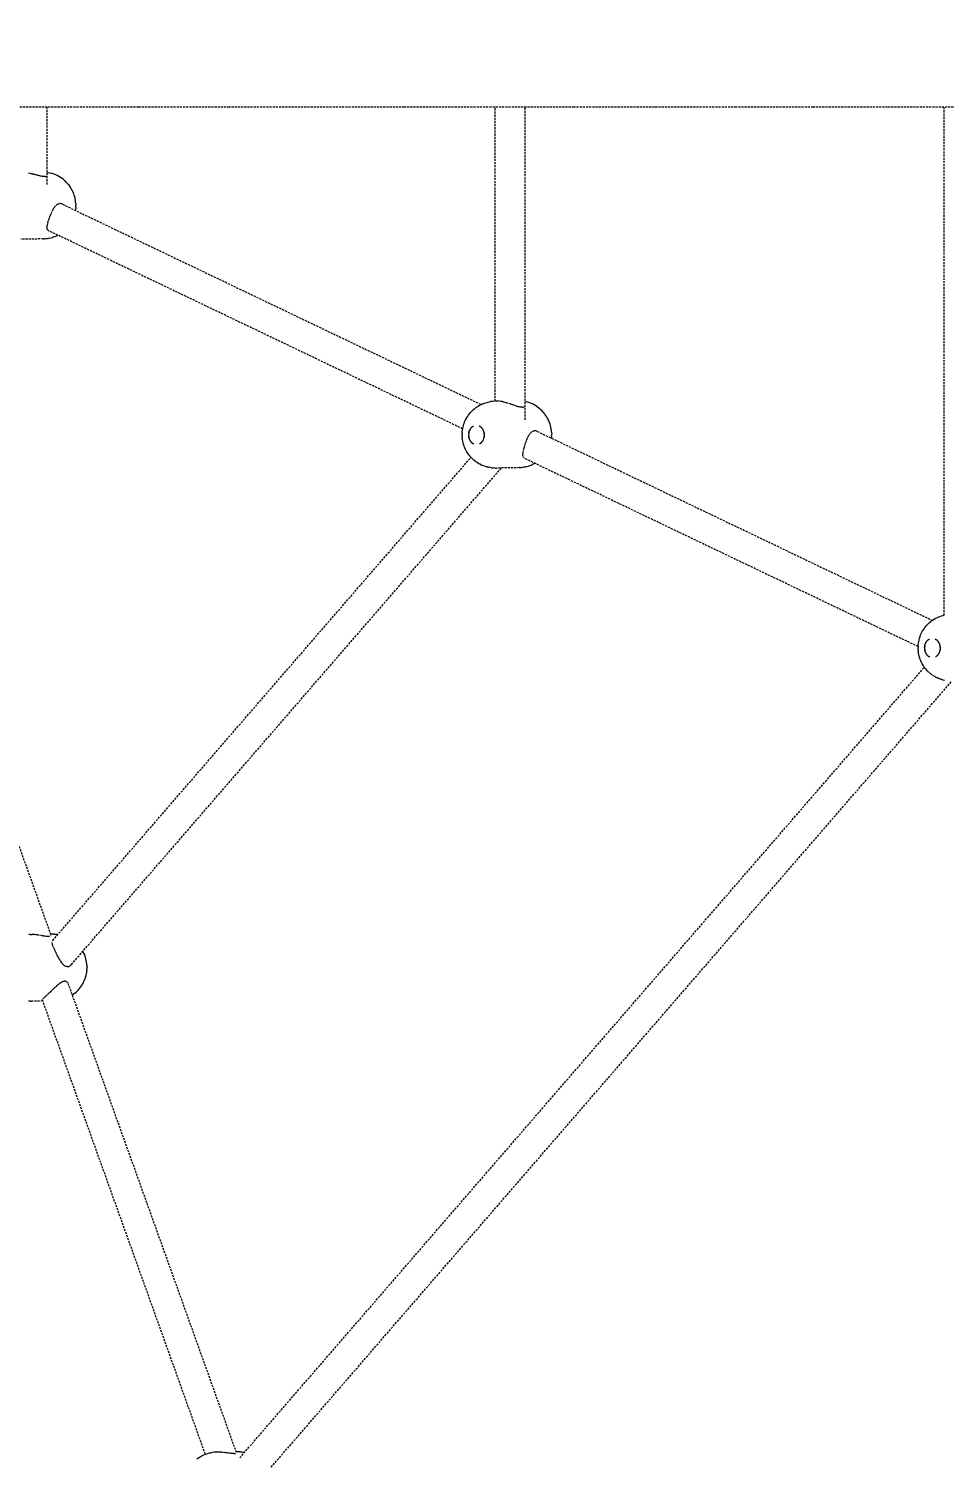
# Model space of a CAD drawing. Header units: millimetres. Extents: x -3308 to 2964, y -3155 to 3173.
# Drawn here: x 542 to 1094, y -449 to 413 of the extents above; entities that cross this region are included whole.
import ezdxf

# ---------------------------------------------------------------- set-up
doc = ezdxf.new("R2010")
doc.units = ezdxf.units.MM
doc.linetypes.add('HIDDEN', pattern=[1.905, 1.27, -0.635])
for name, color, linetype in [('DIKOM_ЗОНА', 90, 'Continuous'), ('DIKOM_ОБЪЕКТ', 7, 'Continuous'), ('DIKOM_РАЗМЕР_ЗОНА', 7, 'Continuous'), ('DIKOM_РАЗМЕР_ОБЪЕКТА', 7, 'Continuous')]:
    doc.layers.add(name, color=color, linetype=linetype)
doc.styles.add('style1', font='arialbd.ttf', dxfattribs={"width": 0.8})
doc.dimstyles.new('1-50', dxfattribs={"dimtxt": 300, "dimasz": 200, "dimexe": 100, "dimexo": 0, "dimgap": 100, "dimtad": 1, "dimtxsty": 'style1', "dimcen": 200, "dimclrd": 7, "dimclre": 7, "dimclrt": 7, "dimadec": 1, "dimazin": 2, "dimtfac": 1, "dimtmove": 0, "dimatfit": 2, "dimfxl": 0, "dimlwd": 25, "dimlwe": 18, "dimarcsym": 0})

# ---------------------------------------------------------------- blocks, each defined once
blk = doc.blocks.new('*D0')
at = {"layer": 'Defpoints', "color": 0, "transparency": 16777216}
for p in [(-968.9, 402.92), (1561.37, 392.26), (1561.37, -1613.65)]:
    blk.add_point(p, dxfattribs=at)
at = {"layer": 'DIKOM_РАЗМЕР_ОБЪЕКТА', "color": 7, "lineweight": 18, "transparency": 16777216}
for p, q in [((-968.9, 402.92), (-968.9, -1713.65)), ((1561.37, 392.26), (1561.37, -1713.65))]:
    blk.add_line(p, q, dxfattribs=at)
at = {"layer": 'DIKOM_РАЗМЕР_ОБЪЕКТА', "color": 7, "lineweight": 25, "transparency": 16777216}
blk.add_line((-768.9, -1613.65), (1361.37, -1613.65), dxfattribs=at)
at = {"layer": 'DIKOM_РАЗМЕР_ОБЪЕКТА', "color": 7, "transparency": 16777216}
for points in [[(-768.9, -1580.32), (-768.9, -1646.99), (-968.9, -1613.65)], [(1361.37, -1580.32), (1361.37, -1646.99), (1561.37, -1613.65)]]:
    blk.add_solid(points, dxfattribs=at)
at = {"layer": 'DIKOM_РАЗМЕР_ОБЪЕКТА', "color": 7, "transparency": 16777216, "insert": (296.24, -1334.83), "char_height": 300, "attachment_point": 5, "style": 'style1'}
blk.add_mtext('{\\fArial|b0|i0|c204|p34;\\H1.16667x;2530}', dxfattribs=at)
blk = doc.blocks.new('*D3')
at = {"layer": 'Defpoints', "color": 0, "transparency": 16777216}
for p in [(-2475.08, 396.49), (2964.22, 270.49), (2964.22, -3054.54)]:
    blk.add_point(p, dxfattribs=at)
at = {"layer": 'DIKOM_РАЗМЕР_ЗОНА', "color": 7, "lineweight": 18, "transparency": 16777216}
for p, q in [((-2475.08, 396.49), (-2475.08, -3154.54)), ((2964.22, 270.49), (2964.22, -3154.54))]:
    blk.add_line(p, q, dxfattribs=at)
at = {"layer": 'DIKOM_РАЗМЕР_ЗОНА', "color": 7, "lineweight": 25, "transparency": 16777216}
blk.add_line((-2275.08, -3054.54), (2764.22, -3054.54), dxfattribs=at)
at = {"layer": 'DIKOM_РАЗМЕР_ЗОНА', "color": 7, "transparency": 16777216}
for points in [[(-2275.08, -3021.21), (-2275.08, -3087.88), (-2475.08, -3054.54)], [(2764.22, -3021.21), (2764.22, -3087.88), (2964.22, -3054.54)]]:
    blk.add_solid(points, dxfattribs=at)
at = {"layer": 'DIKOM_РАЗМЕР_ЗОНА', "color": 7, "transparency": 16777216, "insert": (244.57, -2775.84), "char_height": 300, "attachment_point": 5, "style": 'style1'}
blk.add_mtext('{\\fArial|b0|i0|c204|p34;\\H1.16667x;5440}', dxfattribs=at)

msp = doc.modelspace()

# ---------------------------------------------------------------- linework, layer by layer
at = {"layer": 'DIKOM_ЗОНА', "color": 3, "lineweight": 15}
msp.add_lwpolyline([(693.692, -2363.404, 0.3679002), (2964.216, 270.488), (2964.216, 516.8, 0.3679002), (693.692, 3150.693, 0.0687424), (35.058, 3150.693, 0.2995804), (-2457.405, 582.584, 0.0938746), (-2457.817, 210.366, 0.3002322), (35.058, -2363.404, 0.0687424)], format="xyb", close=True, dxfattribs=at)
at = {"layer": 'DIKOM_ОБЪЕКТ', "color": 7, "linetype": 'HIDDEN', "lineweight": 15}
for p, q in [((498.706, 365.684), (553.856, 365.684)), ((553.395, 318.822), (553.395, 365.684)), ((553.856, 365.684), (608.505, 365.684)), ((608.505, 365.684), (662.543, 365.684)), ((662.543, 365.684), (715.862, 365.684)), ((715.862, 365.684), (768.352, 365.684)), ((768.352, 365.684), (819.908, 365.684)), ((819.908, 365.684), (870.425, 365.684)), ((823.353, 188.246), (823.351, 365.684)), ((841.341, 177.109), (841.341, 365.684)), ((870.425, 365.684), (919.801, 365.684)), ((919.801, 365.684), (967.937, 365.684)), ((967.937, 365.684), (1014.734, 365.684)), ((1014.734, 365.684), (1060.099, 365.684)), ((1060.099, 365.684), (1103.939, 365.684)), ((1093.978, 59.416), (1093.979, 365.684)), ((542.796, 325.555), (542.131, 325.695)), ((543.136, 325.487), (542.916, 325.531)), ((543.546, 325.384), (543.137, 325.487)), ((544.17, 325.237), (543.621, 325.366)), ((545.074, 325.003), (544.446, 325.174)), ((545.526, 324.889), (545.144, 324.985)), ((545.834, 324.811), (545.526, 324.889)), ((546.576, 324.607), (545.9, 324.795)), ((547.027, 324.492), (546.638, 324.591)), ((547.291, 324.425), (547.027, 324.492)), ((547.984, 324.248), (547.539, 324.368)), ((548.651, 324.087), (548.039, 324.234)), ((549.285, 323.953), (548.79, 324.057)), ((549.674, 323.885), (549.331, 323.945)), ((550.434, 323.755), (549.922, 323.836)), ((550.944, 323.699), (550.472, 323.751)), ((551.409, 323.675), (550.978, 323.697)), ((551.827, 323.681), (551.44, 323.675)), ((551.827, 323.681), (552.171, 323.716)), ((552.198, 323.719), (552.5, 323.782)), ((552.524, 323.787), (552.783, 323.878)), ((553.395, 326.096), (553.666, 326.062)), ((553.666, 326.062), (554.663, 325.869)), ((554.663, 325.869), (555.308, 325.725)), ((556.287, 325.456), (555.308, 325.725)), ((556.906, 325.253), (556.287, 325.456)), ((557.858, 324.912), (556.906, 325.253)), ((558.444, 324.654), (557.858, 324.912)), ((559.364, 324.246), (558.444, 324.654)), ((560.262, 323.766), (559.364, 324.246)), ((560.79, 323.466), (560.262, 323.766)), ((561.647, 322.927), (560.79, 323.466)), ((562.124, 322.583), (561.647, 322.927)), ((562.935, 321.992), (562.124, 322.583)), ((563.715, 321.338), (562.935, 321.992)), ((564.116, 320.973), (563.715, 321.338)), ((564.844, 320.278), (564.116, 320.973)), ((565.535, 319.527), (564.844, 320.278)), ((565.852, 319.158), (565.535, 319.527)), ((566.486, 318.378), (565.852, 319.158)), ((567.08, 317.55), (566.486, 318.378)), ((567.308, 317.192), (567.08, 317.55)), ((567.841, 316.348), (567.308, 317.192)), ((568.331, 315.465), (567.841, 316.348)), ((568.775, 314.545), (568.331, 315.465)), ((569.173, 313.593), (568.775, 314.545)), ((569.279, 313.333), (569.173, 313.593)), ((569.615, 312.389), (569.279, 313.333)), ((569.903, 311.42), (569.615, 312.389)), ((570.142, 310.431), (569.903, 311.42)), ((570.33, 309.426), (570.142, 310.431)), ((555.754, 301.52), (555.87, 301.794)), ((555.87, 301.794), (556.035, 302.185)), ((556.043, 302.203), (556.262, 302.653)), ((556.401, 302.96), (556.668, 303.496)), ((556.685, 303.526), (556.841, 303.798)), ((556.841, 303.798), (557.003, 304.111)), ((557.027, 304.152), (557.34, 304.671)), ((557.357, 304.697), (557.538, 304.953)), ((557.538, 304.954), (557.694, 305.198)), ((557.826, 305.372), (558.048, 305.665)), ((558.066, 305.686), (558.429, 306.087)), ((558.461, 306.117), (558.8, 306.447)), ((558.818, 306.463), (559.052, 306.644)), ((559.203, 306.761), (559.589, 306.993)), ((559.609, 307.002), (560.003, 307.173)), ((560.014, 307.176), (560.413, 307.288)), ((560.495, 307.299), (560.824, 307.344)), ((561.25, 307.34), (560.846, 307.345)), ((561.672, 307.275), (561.415, 307.314)), ((562.093, 307.152), (561.683, 307.273)), ((562.472, 306.987), (562.108, 307.146)), ((562.525, 306.963), (814.844, 186.281)), ((570.467, 308.408), (570.33, 309.426)), ((570.379, 303.278), (570.5, 304.296)), ((570.554, 307.382), (570.467, 308.408)), ((570.57, 305.322), (570.5, 304.296)), ((570.554, 307.382), (570.588, 306.353)), ((570.57, 305.322), (570.588, 306.353)), ((553.275, 292.751), (553.278, 293.123)), ((553.303, 293.34), (553.318, 293.592)), ((553.321, 293.628), (553.396, 294.125)), ((553.424, 294.245), (553.464, 294.482)), ((553.502, 294.702), (553.622, 295.19)), ((553.673, 295.416), (553.792, 295.89)), ((553.802, 295.924), (553.88, 296.173)), ((553.88, 296.173), (553.936, 296.393)), ((553.98, 296.561), (554.177, 297.189)), ((554.243, 297.407), (554.396, 297.896)), ((554.412, 297.941), (554.52, 298.235)), ((554.52, 298.235), (554.589, 298.457)), ((554.644, 298.634), (554.89, 299.308)), ((554.973, 299.54), (555.161, 300.058)), ((555.17, 300.08), (555.305, 300.404)), ((555.305, 300.404), (555.396, 300.653)), ((555.453, 300.808), (555.736, 301.482)), ((551.091, 286.081), (537.363, 285.857)), ((551.091, 286.081), (552.315, 286.156)), ((553.322, 286.279), (552.315, 286.156)), ((553.301, 292.479), (553.275, 292.697)), ((553.382, 291.972), (553.311, 292.304)), ((553.322, 286.279), (553.984, 286.384)), ((553.507, 291.666), (553.387, 291.956)), ((553.661, 291.415), (553.51, 291.658)), ((553.827, 291.244), (553.67, 291.404)), ((554.117, 291.037), (553.872, 291.198)), ((554.978, 286.584), (553.984, 286.384)), ((803.7, 171.661), (554.122, 291.033)), ((554.978, 286.584), (555.621, 286.75)), ((555.621, 286.75), (556.594, 287.025)), ((557.21, 287.249), (556.594, 287.025)), ((557.21, 287.249), (558.157, 287.596)), ((558.157, 287.596), (559.084, 288.017)), ((559.652, 288.29), (559.084, 288.017)), ((807.817, 180.724), (808.445, 181.471)), ((808.445, 181.471), (809.11, 182.169)), ((809.11, 182.169), (809.495, 182.566)), ((809.495, 182.566), (810.211, 183.23)), ((810.211, 183.23), (810.959, 183.839)), ((810.959, 183.839), (811.425, 184.218)), ((811.425, 184.218), (812.22, 184.782)), ((812.22, 184.782), (812.742, 185.117)), ((812.742, 185.117), (813.578, 185.63)), ((813.578, 185.63), (814.438, 186.078)), ((814.438, 186.078), (815.024, 186.371)), ((815.024, 186.371), (815.918, 186.76)), ((815.918, 186.76), (816.543, 186.996)), ((816.543, 186.996), (817.465, 187.321)), ((817.465, 187.321), (818.403, 187.575)), ((818.403, 187.575), (819.067, 187.753)), ((819.067, 187.753), (820.023, 187.938)), ((820.707, 188.049), (820.023, 187.938)), ((821.676, 188.163), (820.707, 188.049)), ((822.884, 188.238), (821.676, 188.163)), ((824.691, 188.268), (822.884, 188.238)), ((825.046, 188.267), (824.802, 188.267)), ((825.304, 188.267), (825.055, 188.267)), ((825.608, 188.249), (825.392, 188.267)), ((825.92, 188.224), (825.619, 188.248)), ((826.61, 188.139), (826.266, 188.19)), ((826.973, 188.087), (826.625, 188.137)), ((827.415, 188.003), (827.069, 188.074)), ((827.83, 187.921), (827.415, 188.003)), ((828.522, 187.758), (828.033, 187.882)), ((828.943, 187.657), (828.582, 187.743)), ((829.27, 187.566), (829.067, 187.627)), ((830.002, 187.357), (829.3, 187.557)), ((830.745, 187.125), (830.178, 187.31)), ((831.184, 186.99), (830.773, 187.116)), ((832.257, 186.626), (831.523, 186.878)), ((832.663, 186.495), (832.416, 186.574)), ((833.023, 186.359), (832.663, 186.495)), ((833.736, 186.109), (833.049, 186.35)), ((834.066, 186), (833.807, 186.084)), ((834.525, 185.828), (834.066, 186)), ((835.196, 185.598), (834.547, 185.82)), ((835.667, 185.45), (835.26, 185.577)), ((835.933, 185.356), (835.667, 185.45)), ((836.599, 185.144), (835.952, 185.35)), ((836.916, 185.055), (836.616, 185.139)), ((837.232, 184.967), (836.916, 185.055)), ((837.724, 184.852), (837.248, 184.963)), ((838.38, 184.71), (837.842, 184.822)), ((838.89, 184.636), (838.393, 184.708)), ((839.355, 184.603), (838.902, 184.635)), ((839.774, 184.61), (839.366, 184.603)), ((839.774, 184.609), (840.134, 184.654)), ((840.143, 184.655), (840.461, 184.739)), ((840.469, 184.741), (840.741, 184.863)), ((840.977, 185.016), (841.149, 185.192)), ((841.338, 185.647), (841.341, 185.869)), ((841.429, 188.023), (842.075, 187.878)), ((843.053, 187.61), (842.075, 187.878)), ((843.672, 187.407), (843.053, 187.61)), ((844.624, 187.066), (843.672, 187.407)), ((845.209, 186.807), (844.624, 187.066)), ((846.13, 186.399), (845.209, 186.807)), ((847.028, 185.92), (846.13, 186.399)), ((847.555, 185.62), (847.028, 185.92)), ((848.413, 185.08), (847.555, 185.62)), ((848.89, 184.737), (848.413, 185.08)), ((849.701, 184.145), (848.89, 184.737)), ((850.481, 183.491), (849.701, 184.145)), ((850.882, 183.127), (850.481, 183.491)), ((851.61, 182.432), (850.882, 183.127)), ((852.301, 181.681), (851.61, 182.432)), ((852.618, 181.311), (852.301, 181.681)), ((853.252, 180.531), (852.618, 181.311)), ((803.728, 171.831), (803.931, 172.772)), ((803.931, 172.772), (804.179, 173.696)), ((804.179, 173.696), (804.247, 173.941)), ((804.247, 173.941), (804.552, 174.88)), ((804.552, 174.88), (804.901, 175.796)), ((804.901, 175.796), (805.295, 176.682)), ((805.295, 176.682), (805.731, 177.537)), ((805.731, 177.537), (805.918, 177.893)), ((805.918, 177.893), (806.412, 178.743)), ((806.412, 178.743), (806.946, 179.555)), ((806.946, 179.555), (807.225, 179.93)), ((807.225, 179.93), (807.817, 180.724)), ((808.808, 172.232), (808.96, 172.4)), ((808.96, 172.4), (809.118, 172.56)), ((809.282, 172.712), (809.118, 172.56)), ((809.282, 172.712), (809.45, 172.854)), ((809.45, 172.854), (809.625, 172.988)), ((809.625, 172.988), (809.804, 173.111)), ((809.987, 173.225), (809.804, 173.111)), ((809.987, 173.225), (810.174, 173.329)), ((813.57, 173.433), (813.762, 173.342)), ((813.762, 173.342), (813.95, 173.239)), ((814.135, 173.127), (813.95, 173.239)), ((814.135, 173.127), (814.316, 173.004)), ((814.316, 173.004), (814.492, 172.872)), ((814.492, 172.872), (814.664, 172.731)), ((814.83, 172.58), (814.664, 172.731)), ((814.83, 172.58), (814.991, 172.421)), ((814.991, 172.421), (815.146, 172.254)), ((853.845, 179.704), (853.252, 180.531)), ((854.074, 179.346), (853.845, 179.704)), ((854.607, 178.502), (854.074, 179.346)), ((855.096, 177.619), (854.607, 178.502)), ((855.541, 176.699), (855.096, 177.619)), ((855.938, 175.747), (855.541, 176.699)), ((856.045, 175.487), (855.938, 175.747)), ((856.381, 174.542), (856.045, 175.487)), ((856.669, 173.574), (856.381, 174.542)), ((856.908, 172.585), (856.669, 173.574)), ((857.096, 171.579), (856.908, 172.585)), ((448.199, 165.81), (555.624, -133.664)), ((803.398, 168.939), (803.382, 167.963)), ((803.414, 166.988), (803.382, 167.963)), ((803.398, 168.939), (803.461, 169.911)), ((803.414, 166.988), (803.493, 166.016)), ((803.461, 169.911), (803.572, 170.877)), ((803.618, 165.052), (803.493, 166.016)), ((803.572, 170.877), (803.728, 171.831)), ((803.79, 164.098), (803.618, 165.052)), ((804.008, 163.159), (803.79, 164.098)), ((807.326, 168.176), (807.324, 167.922)), ((807.324, 167.922), (807.331, 167.667)), ((807.326, 168.176), (807.338, 168.429)), ((807.331, 167.667), (807.346, 167.414)), ((807.338, 168.429), (807.358, 168.682)), ((807.37, 167.161), (807.346, 167.414)), ((807.387, 168.933), (807.358, 168.682)), ((807.37, 167.161), (807.403, 166.91)), ((807.387, 168.933), (807.424, 169.183)), ((807.445, 166.66), (807.403, 166.91)), ((807.424, 169.183), (807.471, 169.431)), ((807.495, 166.413), (807.445, 166.66)), ((807.471, 169.431), (807.526, 169.676)), ((807.554, 166.168), (807.495, 166.413)), ((807.59, 169.917), (807.526, 169.676)), ((807.554, 166.168), (807.622, 165.927)), ((807.59, 169.917), (807.662, 170.155)), ((807.698, 165.69), (807.622, 165.927)), ((807.662, 170.155), (807.742, 170.388)), ((807.782, 165.457), (807.698, 165.69)), ((807.83, 170.617), (807.742, 170.388)), ((807.782, 165.457), (807.874, 165.229)), ((807.83, 170.617), (807.927, 170.841)), ((807.974, 165.006), (807.874, 165.229)), ((807.927, 170.841), (808.031, 171.059)), ((808.081, 164.788), (807.974, 165.006)), ((808.031, 171.059), (808.143, 171.272)), ((808.197, 164.577), (808.081, 164.788)), ((808.262, 171.478), (808.143, 171.272)), ((808.197, 164.577), (808.319, 164.372)), ((808.262, 171.478), (808.389, 171.677)), ((808.449, 164.173), (808.319, 164.372)), ((808.389, 171.677), (808.522, 171.87)), ((808.585, 163.981), (808.449, 164.173)), ((808.662, 172.055), (808.522, 171.87)), ((808.585, 163.981), (808.728, 163.797)), ((808.662, 172.055), (808.808, 172.232)), ((808.877, 163.621), (808.728, 163.797)), ((815.146, 172.254), (815.295, 172.078)), ((815.361, 163.821), (815.215, 163.644)), ((815.438, 171.894), (815.295, 172.078)), ((815.361, 163.821), (815.501, 164.006)), ((815.438, 171.894), (815.574, 171.703)), ((815.634, 164.198), (815.501, 164.006)), ((815.574, 171.703), (815.703, 171.504)), ((815.761, 164.398), (815.634, 164.198)), ((815.826, 171.299), (815.703, 171.504)), ((815.761, 164.398), (815.88, 164.604)), ((815.826, 171.299), (815.941, 171.087)), ((815.992, 164.816), (815.88, 164.604)), ((815.941, 171.087), (816.049, 170.87)), ((816.096, 165.035), (815.992, 164.816)), ((816.049, 170.87), (816.149, 170.646)), ((816.192, 165.258), (816.096, 165.035)), ((816.241, 170.419), (816.149, 170.646)), ((816.192, 165.258), (816.281, 165.487)), ((816.241, 170.419), (816.325, 170.185)), ((816.361, 165.721), (816.281, 165.487)), ((816.325, 170.185), (816.401, 169.948)), ((816.433, 165.958), (816.361, 165.721)), ((816.469, 169.707), (816.401, 169.948)), ((816.433, 165.958), (816.497, 166.2)), ((816.469, 169.707), (816.527, 169.463)), ((816.552, 166.445), (816.497, 166.2)), ((816.527, 169.463), (816.578, 169.215)), ((816.598, 166.692), (816.552, 166.445)), ((816.578, 169.215), (816.62, 168.966)), ((816.636, 166.942), (816.598, 166.692)), ((816.653, 168.715), (816.62, 168.966)), ((816.636, 166.942), (816.665, 167.194)), ((816.653, 168.715), (816.677, 168.462)), ((816.685, 167.446), (816.665, 167.194)), ((816.677, 168.462), (816.692, 168.208)), ((816.696, 167.7), (816.685, 167.446)), ((816.699, 167.954), (816.692, 168.208)), ((816.699, 167.954), (816.696, 167.7)), ((841.928, 163.879), (842.151, 164.494)), ((842.166, 164.529), (842.277, 164.794)), ((842.277, 164.794), (842.366, 165.035)), ((842.435, 165.223), (842.716, 165.877)), ((842.745, 165.938), (842.866, 166.213)), ((842.866, 166.213), (843.011, 166.542)), ((843.025, 166.571), (843.293, 167.091)), ((843.335, 167.179), (843.461, 167.413)), ((843.461, 167.413), (843.637, 167.74)), ((843.652, 167.764), (843.963, 168.25)), ((843.983, 168.284), (844.229, 168.639)), ((844.322, 168.771), (844.667, 169.182)), ((844.674, 169.191), (844.905, 169.415)), ((845.046, 169.561), (845.407, 169.861)), ((845.498, 169.919), (845.791, 170.105)), ((845.808, 170.113), (846.195, 170.289)), ((846.204, 170.292), (846.601, 170.407)), ((847.012, 170.463), (846.609, 170.409)), ((847.436, 170.459), (847.031, 170.464)), ((847.86, 170.394), (847.446, 170.458)), ((848.29, 170.266), (847.869, 170.392)), ((848.725, 170.076), (848.417, 170.212)), ((848.73, 170.074), (1086.746, 56.233)), ((857.234, 170.562), (857.096, 171.579)), ((857.215, 166.015), (857.266, 166.45)), ((857.319, 169.536), (857.234, 170.562)), ((857.336, 167.476), (857.266, 166.45)), ((857.319, 169.536), (857.354, 168.506)), ((857.336, 167.476), (857.354, 168.506)), ((804.271, 162.237), (804.008, 163.159)), ((804.271, 162.237), (804.343, 162.008)), ((804.662, 161.07), (804.343, 162.008)), ((805.027, 160.157), (804.662, 161.07)), ((805.434, 159.273), (805.027, 160.157)), ((805.884, 158.421), (805.434, 159.273)), ((805.884, 158.421), (806.076, 158.082)), ((806.584, 157.235), (806.076, 158.082)), ((807.132, 156.428), (806.584, 157.235)), ((807.717, 155.663), (807.132, 156.428)), ((807.717, 155.663), (808.02, 155.28)), ((808.661, 154.537), (808.02, 155.28)), ((809.032, 163.454), (808.877, 163.621)), ((809.193, 163.295), (809.032, 163.454)), ((809.193, 163.295), (809.359, 163.145)), ((809.53, 163.003), (809.359, 163.145)), ((809.707, 162.871), (809.53, 163.003)), ((809.888, 162.749), (809.707, 162.871)), ((809.888, 162.749), (810.073, 162.636)), ((810.261, 162.534), (810.073, 162.636)), ((810.453, 162.442), (810.261, 162.534)), ((814.036, 162.65), (813.849, 162.547)), ((814.036, 162.65), (814.219, 162.764)), ((814.398, 162.888), (814.219, 162.764)), ((814.572, 163.021), (814.398, 162.888)), ((814.741, 163.164), (814.572, 163.021)), ((814.741, 163.164), (814.905, 163.315)), ((815.063, 163.476), (814.905, 163.315)), ((815.215, 163.644), (815.063, 163.476)), ((840.029, 155.999), (840.051, 156.396)), ((840.041, 155.742), (840.029, 155.977)), ((840.1, 155.145), (840.058, 155.493)), ((840.064, 156.622), (840.097, 156.991)), ((840.1, 157.017), (840.155, 157.34)), ((840.162, 154.914), (840.101, 155.136)), ((840.185, 157.592), (840.291, 158.17)), ((840.367, 158.517), (840.42, 158.792)), ((840.427, 158.827), (840.557, 159.336)), ((840.597, 159.523), (840.757, 160.148)), ((840.763, 160.169), (840.829, 160.381)), ((840.877, 160.567), (840.946, 160.839)), ((840.96, 160.886), (841.136, 161.453)), ((841.188, 161.642), (841.388, 162.292)), ((841.403, 162.336), (841.48, 162.548)), ((841.541, 162.747), (841.631, 163.042)), ((841.638, 163.063), (841.856, 163.663)), ((556.65, -136.672), (808.759, 154.437)), ((567.929, -151.14), (827.042, 148.058)), ((809.336, 153.844), (808.661, 154.537)), ((809.336, 153.844), (809.728, 153.465)), ((810.455, 152.806), (809.728, 153.465)), ((811.212, 152.203), (810.455, 152.806)), ((811.212, 152.203), (811.685, 151.844)), ((812.487, 151.285), (811.685, 151.844)), ((813.316, 150.788), (812.487, 151.285)), ((813.316, 150.788), (813.86, 150.464)), ((814.727, 150.021), (813.86, 150.464)), ((814.727, 150.021), (815.317, 149.75)), ((816.217, 149.367), (815.317, 149.75)), ((817.134, 149.053), (816.217, 149.367)), ((817.134, 149.053), (817.774, 148.834)), ((818.715, 148.587), (817.774, 148.834)), ((818.715, 148.587), (819.382, 148.432)), ((820.341, 148.253), (819.382, 148.432)), ((821.027, 148.163), (820.341, 148.253)), ((821.027, 148.163), (821.997, 148.057)), ((823.206, 148.008), (821.997, 148.057)), ((823.206, 148.008), (824.128, 148.011)), ((837.857, 148.234), (824.128, 148.011)), ((837.857, 148.234), (839.081, 148.31)), ((840.088, 148.432), (839.081, 148.31)), ((840.088, 148.432), (840.75, 148.537)), ((840.503, 154.222), (840.335, 154.473)), ((840.983, 153.832), (840.73, 153.996)), ((841.744, 148.737), (840.75, 148.537)), ((1078.189, 40.377), (840.993, 153.825)), ((841.744, 148.737), (842.387, 148.903)), ((842.387, 148.903), (843.36, 149.179)), ((843.976, 149.403), (843.36, 149.179)), ((843.976, 149.403), (844.923, 149.75)), ((844.923, 149.75), (845.85, 150.171)), ((846.418, 150.443), (845.85, 150.171)), ((846.418, 150.443), (847.187, 150.863)), ((1082.019, 51.571), (1082.61, 52.364)), ((1082.61, 52.364), (1083.239, 53.112)), ((1083.239, 53.112), (1083.903, 53.81)), ((1083.903, 53.81), (1084.289, 54.207)), ((1084.289, 54.207), (1085.005, 54.871)), ((1085.005, 54.871), (1085.752, 55.48)), ((1085.752, 55.48), (1086.219, 55.858)), ((1086.219, 55.858), (1087.013, 56.422)), ((1087.013, 56.422), (1087.536, 56.758)), ((1087.536, 56.758), (1088.372, 57.27)), ((1088.372, 57.27), (1089.231, 57.719)), ((1089.231, 57.719), (1089.817, 58.012)), ((1089.817, 58.012), (1090.711, 58.401)), ((1090.711, 58.401), (1091.336, 58.637)), ((1091.336, 58.637), (1092.259, 58.962)), ((1092.259, 58.962), (1093.196, 59.216)), ((1093.196, 59.216), (1093.86, 59.393)), ((1078.365, 42.517), (1078.522, 43.472)), ((1078.522, 43.472), (1078.725, 44.413)), ((1078.725, 44.413), (1078.972, 45.336)), ((1078.972, 45.336), (1079.04, 45.581)), ((1079.04, 45.581), (1079.345, 46.521)), ((1079.345, 46.521), (1079.695, 47.436)), ((1079.695, 47.436), (1080.088, 48.323)), ((1080.088, 48.323), (1080.524, 49.178)), ((1080.524, 49.178), (1080.711, 49.534)), ((1080.711, 49.534), (1081.205, 50.384)), ((1081.205, 50.384), (1081.74, 51.195)), ((1081.74, 51.195), (1082.019, 51.571)), ((1083.055, 43.119), (1082.936, 42.912)), ((1083.055, 43.119), (1083.182, 43.318)), ((1083.182, 43.318), (1083.315, 43.51)), ((1083.455, 43.695), (1083.315, 43.51)), ((1083.455, 43.695), (1083.601, 43.872)), ((1083.601, 43.872), (1083.753, 44.041)), ((1083.753, 44.041), (1083.911, 44.201)), ((1084.075, 44.352), (1083.911, 44.201)), ((1084.075, 44.352), (1084.244, 44.495)), ((1084.244, 44.495), (1084.418, 44.628)), ((1084.418, 44.628), (1084.597, 44.752)), ((1084.78, 44.866), (1084.597, 44.752)), ((1084.78, 44.866), (1084.967, 44.969)), ((1088.364, 45.074), (1088.555, 44.982)), ((1088.555, 44.982), (1088.744, 44.88)), ((1088.928, 44.768), (1088.744, 44.88)), ((1088.928, 44.768), (1089.109, 44.645)), ((1089.109, 44.645), (1089.286, 44.513)), ((1089.286, 44.513), (1089.457, 44.371)), ((1089.623, 44.221), (1089.457, 44.371)), ((1089.623, 44.221), (1089.784, 44.062)), ((1089.784, 44.062), (1089.939, 43.895)), ((1089.939, 43.895), (1090.088, 43.719)), ((1090.231, 43.535), (1090.088, 43.719)), ((1090.231, 43.535), (1090.367, 43.344)), ((1090.367, 43.344), (1090.497, 43.145)), ((1090.619, 42.939), (1090.497, 43.145)), ((1078.192, 40.58), (1078.176, 39.604)), ((1078.208, 38.629), (1078.176, 39.604)), ((1078.192, 40.58), (1078.255, 41.552)), ((1078.208, 38.629), (1078.286, 37.657)), ((1078.255, 41.552), (1078.365, 42.517)), ((1078.412, 36.693), (1078.286, 37.657)), ((1078.584, 35.739), (1078.412, 36.693)), ((1078.801, 34.8), (1078.584, 35.739)), ((1079.064, 33.878), (1078.801, 34.8)), ((1082.12, 39.816), (1082.118, 39.562)), ((1082.118, 39.562), (1082.124, 39.308)), ((1082.12, 39.816), (1082.131, 40.07)), ((1082.124, 39.308), (1082.139, 39.054)), ((1082.131, 40.07), (1082.152, 40.323)), ((1082.164, 38.802), (1082.139, 39.054)), ((1082.18, 40.574), (1082.152, 40.323)), ((1082.164, 38.802), (1082.196, 38.55)), ((1082.18, 40.574), (1082.218, 40.824)), ((1082.238, 38.301), (1082.196, 38.55)), ((1082.218, 40.824), (1082.264, 41.072)), ((1082.289, 38.053), (1082.238, 38.301)), ((1082.264, 41.072), (1082.319, 41.316)), ((1082.348, 37.809), (1082.289, 38.053)), ((1082.383, 41.558), (1082.319, 41.316)), ((1082.348, 37.809), (1082.415, 37.568)), ((1082.383, 41.558), (1082.455, 41.796)), ((1082.491, 37.331), (1082.415, 37.568)), ((1082.455, 41.796), (1082.536, 42.029)), ((1082.575, 37.098), (1082.491, 37.331)), ((1082.624, 42.258), (1082.536, 42.029)), ((1082.575, 37.098), (1082.667, 36.87)), ((1082.624, 42.258), (1082.72, 42.482)), ((1082.767, 36.647), (1082.667, 36.87)), ((1082.72, 42.482), (1082.825, 42.7)), ((1082.875, 36.429), (1082.767, 36.647)), ((1082.825, 42.7), (1082.936, 42.912)), ((1082.99, 36.218), (1082.875, 36.429)), ((1082.99, 36.218), (1083.113, 36.012)), ((1083.242, 35.814), (1083.113, 36.012)), ((1083.379, 35.622), (1083.242, 35.814)), ((1083.379, 35.622), (1083.522, 35.438)), ((1083.671, 35.262), (1083.522, 35.438)), ((1083.826, 35.095), (1083.671, 35.262)), ((1083.986, 34.936), (1083.826, 35.095)), ((1083.986, 34.936), (1084.153, 34.785)), ((1084.324, 34.644), (1084.153, 34.785)), ((1084.5, 34.512), (1084.324, 34.644)), ((1084.681, 34.389), (1084.5, 34.512)), ((1089.192, 34.529), (1089.012, 34.405)), ((1089.366, 34.662), (1089.192, 34.529)), ((1089.535, 34.805), (1089.366, 34.662)), ((1089.535, 34.805), (1089.698, 34.956)), ((1089.856, 35.116), (1089.698, 34.956)), ((1090.009, 35.285), (1089.856, 35.116)), ((1090.155, 35.462), (1090.009, 35.285)), ((1090.155, 35.462), (1090.295, 35.647)), ((1090.428, 35.839), (1090.295, 35.647)), ((1090.554, 36.038), (1090.428, 35.839)), ((1090.554, 36.038), (1090.673, 36.244)), ((1090.619, 42.939), (1090.735, 42.728)), ((1090.785, 36.457), (1090.673, 36.244)), ((1090.735, 42.728), (1090.842, 42.51)), ((1090.889, 36.675), (1090.785, 36.457)), ((1090.842, 42.51), (1090.942, 42.287)), ((1090.986, 36.899), (1090.889, 36.675)), ((1091.034, 42.059), (1090.942, 42.287)), ((1090.986, 36.899), (1091.074, 37.128)), ((1091.034, 42.059), (1091.119, 41.826)), ((1091.154, 37.362), (1091.074, 37.128)), ((1091.119, 41.826), (1091.194, 41.589)), ((1091.227, 37.599), (1091.154, 37.362)), ((1091.262, 41.348), (1091.194, 41.589)), ((1091.227, 37.599), (1091.29, 37.841)), ((1091.262, 41.348), (1091.321, 41.103)), ((1091.345, 38.085), (1091.29, 37.841)), ((1091.321, 41.103), (1091.372, 40.856)), ((1091.392, 38.333), (1091.345, 38.085)), ((1091.372, 40.856), (1091.413, 40.607)), ((1091.429, 38.583), (1091.392, 38.333)), ((1091.446, 40.355), (1091.413, 40.607)), ((1091.429, 38.583), (1091.459, 38.834)), ((1091.446, 40.355), (1091.47, 40.102)), ((1091.478, 39.087), (1091.459, 38.834)), ((1091.47, 40.102), (1091.486, 39.849)), ((1091.49, 39.341), (1091.478, 39.087)), ((1091.492, 39.595), (1091.486, 39.849)), ((1091.492, 39.595), (1091.49, 39.341)), ((669.319, -448.5), (1081.981, 27.995)), ((1079.064, 33.878), (1079.136, 33.648)), ((1079.456, 32.71), (1079.136, 33.648)), ((1079.82, 31.798), (1079.456, 32.71)), ((1080.228, 30.914), (1079.82, 31.798)), ((1080.677, 30.062), (1080.228, 30.914)), ((1080.677, 30.062), (1080.87, 29.722)), ((1081.377, 28.876), (1080.87, 29.722)), ((1081.925, 28.068), (1081.377, 28.876)), ((1082.51, 27.304), (1081.925, 28.068)), ((1082.51, 27.304), (1082.814, 26.921)), ((1083.455, 26.178), (1082.814, 26.921)), ((1084.13, 25.485), (1083.455, 26.178)), ((1084.681, 34.389), (1084.866, 34.277)), ((1085.054, 34.175), (1084.866, 34.277)), ((1085.246, 34.083), (1085.054, 34.175)), ((1088.829, 34.291), (1088.642, 34.188)), ((1088.829, 34.291), (1089.012, 34.405)), ((680.792, -462.747), (1098.56, 19.651)), ((1084.13, 25.485), (1084.521, 25.106)), ((1084.985, 24.686), (1084.521, 25.106)), ((1085.244, 24.451), (1085.482, 24.261)), ((1086.006, 23.843), (1085.605, 24.162)), ((1086.076, 23.793), (1086.482, 23.508)), ((1086.902, 23.213), (1087.109, 23.084)), ((1087.199, 23.029), (1087.758, 22.678)), ((1087.878, 22.602), (1088.427, 22.295)), ((1088.444, 22.285), (1088.902, 22.024)), ((1089.122, 21.916), (1089.815, 21.587)), ((1090.244, 21.381), (1089.831, 21.579)), ((1090.245, 21.38), (1090.527, 21.26)), ((1091.253, 20.971), (1090.71, 21.181)), ((1091.718, 20.789), (1091.268, 20.965)), ((1091.721, 20.788), (1091.963, 20.704)), ((1091.978, 20.699), (1092.186, 20.625)), ((1092.667, 20.481), (1092.188, 20.625)), ((1093.347, 20.275), (1092.681, 20.477)), ((1093.561, 20.215), (1094.025, 20.117)), ((542.737, -133.04), (542.296, -133.061)), ((542.79, -133.039), (543.249, -133.034)), ((543.736, -133.035), (543.421, -133.031)), ((543.752, -133.035), (544.215, -133.054)), ((544.713, -133.075), (544.362, -133.059)), ((545.179, -133.115), (544.814, -133.08)), ((545.686, -133.163), (545.216, -133.119)), ((546.07, -133.197), (545.722, -133.166)), ((546.686, -133.279), (546.199, -133.213)), ((547.203, -133.346), (546.718, -133.283)), ((547.423, -133.373), (547.203, -133.346)), ((548.214, -133.501), (547.72, -133.42)), ((548.734, -133.583), (548.241, -133.505)), ((549.743, -133.758), (549.25, -133.668)), ((550.249, -133.845), (549.762, -133.761)), ((550.509, -133.888), (550.249, -133.845)), ((550.729, -133.923), (550.509, -133.888)), ((551.222, -134.01), (550.84, -133.94)), ((551.702, -134.092), (551.236, -134.013)), ((552.154, -134.16), (551.702, -134.092)), ((552.512, -134.207), (552.166, -134.162)), ((553.023, -134.263), (552.609, -134.219)), ((553.412, -134.295), (553.023, -134.263)), ((553.787, -134.319), (553.421, -134.296)), ((554.132, -134.326), (553.794, -134.319)), ((554.445, -134.315), (554.138, -134.326)), ((554.72, -134.285), (554.445, -134.315)), ((556.581, -132.8), (555.322, -132.82)), ((556.512, -136.833), (556.651, -136.671)), ((557.503, -132.796), (556.581, -132.8)), ((557.503, -132.796), (558.728, -132.847)), ((558.728, -132.847), (559.737, -132.962)), ((556.3, -138.196), (556.277, -137.959)), ((556.34, -138.442), (556.301, -138.2)), ((556.47, -138.979), (556.401, -138.705)), ((556.558, -139.264), (556.471, -138.984)), ((556.762, -139.87), (556.659, -139.566)), ((556.885, -140.186), (556.765, -139.877)), ((557.16, -140.865), (557.021, -140.526)), ((557.304, -141.189), (557.164, -140.874)), ((557.483, -141.607), (557.332, -141.249)), ((557.665, -142.002), (557.487, -141.617)), ((557.857, -142.417), (557.762, -142.197)), ((558.07, -142.868), (557.869, -142.444)), ((558.201, -143.124), (558.07, -142.868)), ((558.639, -144.028), (558.293, -143.323)), ((559.013, -144.781), (558.729, -144.194)), ((559.219, -145.163), (559.024, -144.803)), ((559.387, -145.505), (559.258, -145.236)), ((559.765, -146.211), (559.398, -145.525)), ((560.153, -146.935), (559.818, -146.302)), ((575.065, -143.642), (574.814, -143.19)), ((575.51, -144.562), (575.065, -143.642)), ((575.907, -145.514), (575.51, -144.562)), ((576.014, -145.774), (575.907, -145.514)), ((576.35, -146.719), (576.014, -145.774)), ((560.353, -147.273), (560.163, -146.952)), ((560.551, -147.637), (560.421, -147.389)), ((560.954, -148.326), (560.56, -147.653)), ((561.357, -148.993), (561.064, -148.493)), ((561.645, -149.422), (561.365, -149.005)), ((561.769, -149.607), (561.645, -149.422)), ((562.17, -150.183), (561.777, -149.618)), ((562.421, -150.494), (562.177, -150.192)), ((562.584, -150.697), (562.421, -150.494)), ((562.991, -151.169), (562.621, -150.736)), ((563.385, -151.551), (562.997, -151.175)), ((563.784, -151.863), (563.413, -151.576)), ((564.24, -152.164), (563.832, -151.904)), ((564.658, -152.35), (564.245, -152.166)), ((565.078, -152.459), (564.663, -152.351)), ((565.497, -152.491), (565.083, -152.459)), ((565.497, -152.491), (565.908, -152.449)), ((565.913, -152.449), (566.325, -152.332)), ((566.331, -152.331), (566.742, -152.139)), ((566.748, -152.137), (567.154, -151.871)), ((567.23, -151.808), (567.547, -151.542)), ((567.556, -151.533), (567.924, -151.145)), ((576.637, -147.687), (576.35, -146.719)), ((576.876, -148.676), (576.637, -147.687)), ((577.065, -149.682), (576.876, -148.676)), ((577.202, -150.699), (577.065, -149.682)), ((577.114, -155.83), (577.235, -154.811)), ((577.288, -151.725), (577.202, -150.699)), ((577.305, -153.785), (577.235, -154.811)), ((577.288, -151.725), (577.322, -152.755)), ((577.305, -153.785), (577.322, -152.755)), ((559.265, -163.788), (559.429, -163.636)), ((559.448, -163.618), (560.012, -163.14)), ((560.021, -163.133), (560.276, -162.94)), ((560.276, -162.94), (560.53, -162.727)), ((560.589, -162.678), (561.126, -162.283)), ((561.134, -162.278), (561.659, -161.946)), ((561.735, -161.905), (562.174, -161.651)), ((562.336, -161.578), (562.663, -161.43)), ((562.675, -161.425), (563.136, -161.277)), ((563.143, -161.276), (563.58, -161.197)), ((563.999, -161.186), (563.586, -161.197)), ((564.394, -161.242), (564.009, -161.187)), ((564.748, -161.361), (564.399, -161.243)), ((565.104, -161.558), (564.767, -161.367)), ((565.419, -161.821), (565.112, -161.564)), ((565.69, -162.127), (565.44, -161.845)), ((565.925, -162.494), (565.78, -162.267)), ((566.086, -162.845), (565.931, -162.504)), ((667.415, -445.298), (566.123, -162.927)), ((573.994, -164.005), (574.531, -163.129)), ((574.736, -162.783), (574.531, -163.129)), ((574.736, -162.783), (575.211, -161.896)), ((575.211, -161.896), (575.641, -160.974)), ((575.641, -160.974), (576.023, -160.019)), ((576.125, -159.744), (576.023, -160.019)), ((576.125, -159.744), (576.446, -158.797)), ((576.446, -158.797), (576.719, -157.827)), ((576.719, -157.827), (576.941, -156.836)), ((576.941, -156.836), (577.114, -155.83)), ((550.563, -172.102), (550.707, -171.918)), ((550.917, -171.682), (551.164, -171.437)), ((551.233, -171.373), (551.468, -171.136)), ((551.484, -171.12), (551.734, -170.899)), ((551.83, -170.799), (552.203, -170.452)), ((552.36, -170.316), (552.634, -170.049)), ((552.66, -170.026), (553.013, -169.712)), ((553.119, -169.604), (553.591, -169.163)), ((553.754, -169.019), (554.12, -168.661)), ((554.136, -168.645), (554.513, -168.302)), ((554.699, -168.114), (555.247, -167.593)), ((555.358, -167.491), (555.824, -167.031)), ((555.852, -167.004), (556.192, -166.691)), ((556.237, -166.644), (556.426, -166.451)), ((556.453, -166.425), (557.034, -165.87)), ((557.168, -165.745), (557.629, -165.292)), ((557.653, -165.269), (558.064, -164.896)), ((558.262, -164.698), (558.843, -164.159)), ((558.854, -164.15), (559.106, -163.937)), ((559.106, -163.937), (559.265, -163.788)), ((568.648, -169.466), (569.467, -168.856)), ((569.921, -168.506), (569.467, -168.856)), ((569.921, -168.506), (570.691, -167.847)), ((571.086, -167.464), (570.691, -167.847)), ((571.086, -167.464), (571.802, -166.764)), ((571.802, -166.764), (572.481, -166.008)), ((572.792, -165.621), (572.481, -166.008)), ((572.792, -165.621), (573.413, -164.837)), ((573.413, -164.837), (573.994, -164.005)), ((543.175, -173.253), (541.966, -173.204)), ((543.175, -173.253), (544.097, -173.25)), ((550.667, -173.143), (544.097, -173.25)), ((648.653, -446.292), (550.446, -172.526)), ((644.887, -448.158), (645.723, -447.645)), ((645.723, -447.645), (646.583, -447.196)), ((646.583, -447.196), (647.169, -446.904)), ((647.169, -446.904), (648.063, -446.515)), ((648.063, -446.515), (648.688, -446.279)), ((648.688, -446.279), (649.611, -445.954)), ((649.611, -445.954), (650.548, -445.7)), ((650.548, -445.7), (651.212, -445.522)), ((651.212, -445.522), (652.168, -445.338)), ((652.852, -445.225), (652.168, -445.338)), ((653.821, -445.112), (652.852, -445.225)), ((655.03, -445.037), (653.821, -445.112)), ((655.482, -445.029), (655.03, -445.037)), ((656.129, -445.025), (655.671, -445.028)), ((656.627, -445.022), (656.172, -445.025)), ((657.09, -445.039), (656.701, -445.021)), ((657.596, -445.06), (657.131, -445.041)), ((657.909, -445.073), (657.635, -445.062)), ((658.582, -445.126), (658.105, -445.085)), ((659.091, -445.168), (658.618, -445.129)), ((660.079, -445.272), (659.599, -445.215)), ((660.588, -445.329), (660.108, -445.275)), ((661.048, -445.378), (660.775, -445.349)), ((661.566, -445.452), (661.089, -445.385)), ((662.059, -445.517), (661.589, -445.455)), ((662.46, -445.567), (662.059, -445.517)), ((662.921, -445.62), (662.544, -445.577)), ((663.472, -445.695), (663.02, -445.634)), ((663.91, -445.748), (663.472, -445.695)), ((664.348, -445.793), (663.924, -445.75)), ((664.644, -445.819), (664.36, -445.795)), ((665.155, -445.854), (664.767, -445.829)), ((665.529, -445.868), (665.164, -445.854)), ((665.878, -445.871), (665.538, -445.868)), ((665.885, -445.871), (666.198, -445.862)), ((666.198, -445.862), (666.48, -445.841)), ((666.486, -445.841), (666.719, -445.81)), ((668.758, -444.814), (667.249, -444.838)), ((669.68, -444.81), (668.758, -444.814)), ((669.68, -444.81), (670.905, -444.861)), ((670.905, -444.861), (671.914, -444.976)), ((671.914, -444.976), (672.325, -445.028)), ((643.57, -449.057), (644.365, -448.493)), ((644.365, -448.493), (644.887, -448.158))]:
    msp.add_line(p, q, dxfattribs=at)

# ---------------------------------------------------------------- dimensions: what is measured, and where the dimension line sits
at = {"layer": 'DIKOM_РАЗМЕР_ЗОНА'}
dim = msp.add_linear_dim(base=(2964.216, -3054.544), p1=(-2475.082, 396.495), p2=(2964.216, 270.488), text='{\\fArial|b0|i0|c204|p34;\\H1.16667x;5440}', dimstyle='1-50', dxfattribs=at)
dim.commit()
dim.dimension.update_dxf_attribs({"geometry": '*D3', "text_midpoint": (244.567, -3054.544), "dimtype": 160})
at = {"layer": 'DIKOM_РАЗМЕР_ОБЪЕКТА'}
dim = msp.add_linear_dim(base=(1561.369, -1613.653), p1=(-968.896, 402.92), p2=(1561.369, 392.257), text='{\\fArial|b0|i0|c204|p34;\\H1.16667x;2530}', dimstyle='1-50', dxfattribs=at)
dim.commit()
dim.dimension.update_dxf_attribs({"geometry": '*D0', "text_midpoint": (296.237, -1613.653), "dimtype": 160})

doc.saveas('drawing.dxf')
